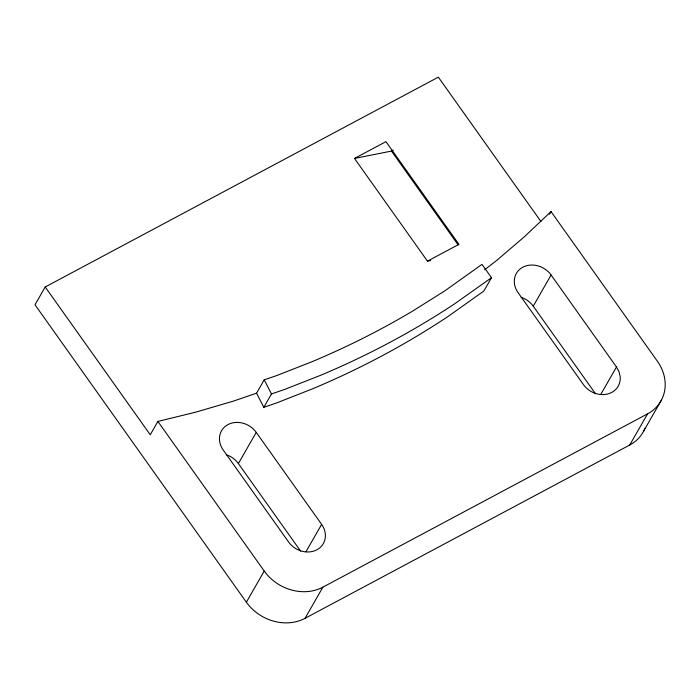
<?xml version="1.0" encoding="UTF-8"?>
<svg xmlns="http://www.w3.org/2000/svg" width="700" height="700" viewBox="0 0 700 700"><rect width="100%" height="100%" fill="white"/><g stroke="black" fill="none" stroke-linecap="round" stroke-linejoin="round"><path stroke-width="1.05" d="M540.846 221.384L438.34 77.149L45.203 286.983L35 304.797L246.374 602.21A43.488 37.319 29.8 0 0 305.034 618.327L629.729 445.016A43.488 37.319 29.8 0 0 644.936 428.33M256.559 393.199L263.821 407.304L276.754 402.885L312.882 388.684A981.89 842.529 29.8 0 0 447.562 316.803L483.831 291.069L491.479 277.707L481.994 264.364L444.719 290.911L413.201 310.739A965.204 828.205 29.8 0 1 312.34 361.576L276.824 375.533L264.206 379.838L256.559 393.199L232.82 401.301L195.702 412.16L157.894 421.426L150.246 434.779L45.203 286.983M263.821 407.304L271.477 393.942L284.401 389.524L320.53 375.331A981.89 842.529 29.8 0 0 455.21 303.441L491.479 277.707M300.632 551.128L238.385 463.549L256.244 432.381A20.983 18.008 29.8 0 0 227.938 424.602A20.983 18.008 29.8 0 0 223.221 450.004L288.601 542.01A20.983 18.008 29.8 0 0 316.908 549.78A20.983 18.008 29.8 0 0 321.624 524.379L256.244 432.381M246.374 602.21L264.224 571.043L157.894 421.426M305.935 551.775L321.624 524.379M305.034 618.327L322.884 587.16L647.579 413.849A43.488 37.319 29.8 0 0 657.37 361.2L551.031 211.584L524.466 236.679L496.589 260.523L484.61 269.78M549.5 214.252L551.031 211.584M595.481 393.75L533.242 306.171L551.093 275.004A20.983 18.008 29.8 0 0 522.795 267.225A20.983 18.008 29.8 0 0 518.07 292.626L583.459 384.624A20.983 18.008 29.8 0 0 607.084 394.118A20.983 18.008 29.8 0 0 620.165 376.477L618.966 371.595L616.481 367.001L551.093 275.004M600.793 394.389L616.481 367.001M629.729 445.016L647.579 413.849M643.562 431.279L661.421 400.111M354.489 158.445L385.936 141.654L458.929 244.352L427.473 261.144L354.489 158.445L391.457 151.077L393.365 150.054M427.473 261.144L430.649 260.514M391.457 151.077L458.159 244.921M264.206 379.838L271.477 393.942M226.249 454.711A20.983 18.008 29.8 0 1 238.385 463.549M322.884 587.16A43.488 37.319 29.8 0 1 264.224 571.043M521.106 297.334A20.983 18.008 29.8 0 1 533.242 306.171"/></g></svg>
